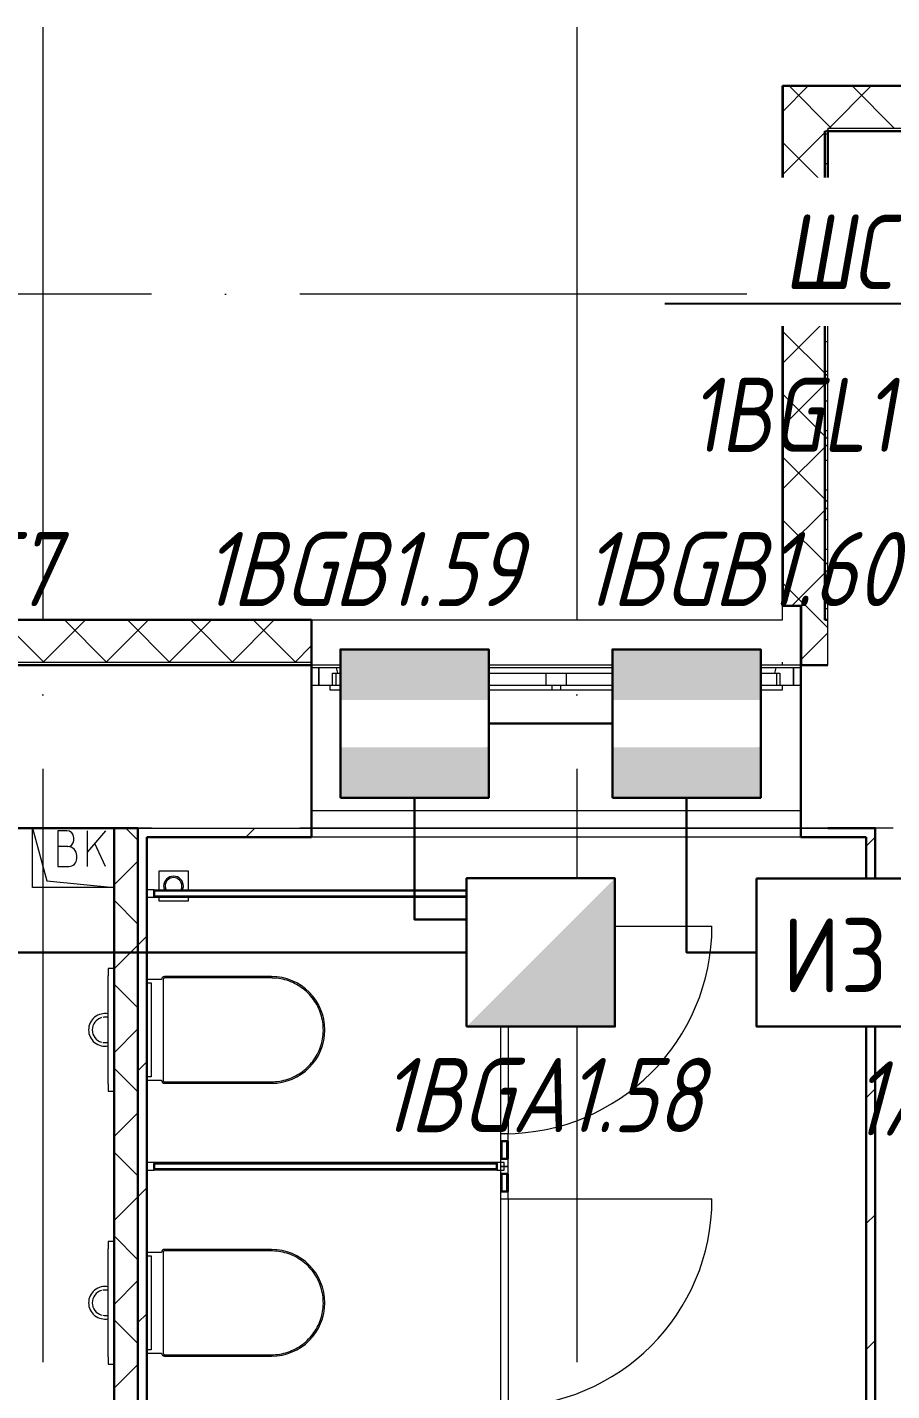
# Model space of a CAD drawing. Header units: millimetres. Extents: x -259793 to 1187961, y -549744 to 43070.
# Drawn here: x -48509 to -45595, y -7240 to -2644 of the extents above; entities that cross this region are included whole.
import ezdxf
from ezdxf import colors
from ezdxf.entities.mleader import LeaderData, LeaderLine
from ezdxf.enums import TextEntityAlignment as Align
from ezdxf.math import Vec2, Vec3

# ---------------------------------------------------------------- set-up
doc = ezdxf.new("R2010")
doc.units = ezdxf.units.MM
doc.linetypes.add('ADSK_Линия сетки', pattern=[25, 20, -2.5, 0, -2.5])
for name, color, linetype, lineweight in [('_ Окна', 7, 'Continuous', 9), ('RC-Выноски', 7, 'Continuous', 0), ('RC-Извещатели_охранные', 5, 'Continuous', 30), ('RC-Прочее_оборудование', 5, 'Continuous', 30), ('Витраж', 7, 'Continuous', 9), ('Двери', 252, 'Continuous', 9), ('лс', 5, 'Continuous', 30), ('Окна', 252, 'Continuous', 9), ('Оси', 252, 'Continuous', 9), ('Перекрытие', 252, 'Continuous', 18), ('Сантехника', 252, 'Continuous', 9), ('Стены внутренние', 7, 'Continuous', 18), ('Стены наружные', 7, 'Continuous', 18), ('Стены разрез', 7, 'Continuous', 30), ('Стены штриховка', 7, 'Continuous', 9)]:
    doc.layers.add(name, color=color, linetype=linetype, lineweight=lineweight)
doc.layers.add('RC-Позиционные_обозначения', color=7, linetype='Continuous')
doc.styles.add('ISOCPEUR', font='isocpeur.ttf', dxfattribs={"width": 0.9, "height": 350})
doc.styles.add('RubezhCAD', font='', dxfattribs={"oblique": 10})
doc.styles.get("Standard").update_dxf_attribs({"font": ''})
doc.styles.get('RubezhCAD').set_extended_font_data('GOST type A')
doc.styles.get('Standard').set_extended_font_data('GOST type B')

# ---------------------------------------------------------------- blocks, each defined once
blk = doc.blocks.new('RC-UGO-IOZ-02')
at = {"layer": 'RC-Извещатели_охранные'}
blk.add_attdef('PSTN', text='', height=2.5, dxfattribs=at).set_placement((0.977, 2.603), align=Align.BOTTOM_LEFT)
blk.add_wipeout([(2.5, -2.5), (2.5, 2.5), (-2.5, 2.5), (-2.5, -2.5)]).dxf.layer = 'RC-Извещатели_охранные'
blk.add_wipeout([(-2.5, -2.5), (-2.5, 2.5), (2.5, 2.5), (2.5, -2.5)]).dxf.layer = 'RC-Извещатели_охранные'
h = blk.add_hatch(color=256, dxfattribs=at)
h.dxf.hatch_style = 1
h.paths.add_polyline_path([(2.5, -2.5), (2.5, 2.5), (0, 0), (-2.5, -2.5)])
blk.add_lwpolyline([(-2.5, -2.5), (2.5, -2.5), (2.5, 2.5), (-2.5, 2.5)], close=True, dxfattribs=at)
blk = doc.blocks.new('RC-UGO-IOM-02')
at = {"layer": 'RC-Извещатели_охранные'}
blk.add_point((0, 0), dxfattribs=at)
blk.add_attdef('PSTN', text='', height=2.5, dxfattribs=at).set_placement((0.977, 2.603), align=Align.BOTTOM_LEFT)
blk.add_wipeout([(2.5, -2.5), (2.5, 2.5), (-2.5, 2.5), (-2.5, -2.5)]).dxf.layer = 'RC-Извещатели_охранные'
blk.add_wipeout([(-2.5, -2.5), (-2.5, 2.5), (2.5, 2.5), (2.5, -2.5)]).dxf.layer = 'RC-Извещатели_охранные'
h = blk.add_hatch(color=256, dxfattribs=at)
h.dxf.hatch_style = 1
h.paths.add_polyline_path([(2.5, 0.8), (2.5, 2.506), (-2.5, 2.499), (-2.5, 0.8)])
h = blk.add_hatch(color=256, dxfattribs=at)
h.dxf.hatch_style = 1
h.paths.add_polyline_path([(2.5, -2.5), (2.5, -0.794), (-2.5, -0.801), (-2.5, -2.5)])
blk.add_lwpolyline([(-2.5, -2.5), (2.5, -2.5), (2.5, 2.5), (-2.5, 2.5)], close=True, dxfattribs=at)
blk = doc.blocks.new('RC-UGO-IZ-01')
at = {"layer": 'RC-Прочее_оборудование'}
blk.add_point((2.5, 0), dxfattribs=at)
blk.add_attdef('PSTN', text='', height=2.5, dxfattribs=at).set_placement((5.664, 2.581), align=Align.BOTTOM_CENTER)
blk.add_wipeout([(2.493, -2.499), (-2.493, -2.499), (-2.493, 2.499), (2.493, 2.499)]).dxf.layer = 'RC-Прочее_оборудование'
blk.add_wipeout([(-2.493, -2.499), (-2.493, 2.499), (2.493, 2.499), (2.493, -2.499)]).dxf.layer = 'RC-Прочее_оборудование'
blk.add_lwpolyline([(-2.493, 2.499), (2.493, 2.499), (2.493, -2.499), (-2.493, -2.499), (-2.493, 2.499)], close=True, dxfattribs=at)
blk.add_lwpolyline([(-2.493, 2.499), (-2.487, 2.499)], dxfattribs=at)
blk.add_lwpolyline([(-2.493, 2.499), (-2.487, 2.499)], dxfattribs=at)
at = {"layer": 'RC-Прочее_оборудование', "ltscale": 100, "style": 'ISOCPEUR', "width": 0.9}
blk.add_text('ИЗ', height=2.5, dxfattribs=at).set_placement((0.145, -0.085), align=Align.MIDDLE)
blk = doc.blocks.new('RC-UGO-IOPPA-01')
at = {"layer": 'RC-Извещатели_охранные'}
blk.add_attdef('PSTN', text='', height=2.5, dxfattribs=at).set_placement((0.977, 2.603), align=Align.BOTTOM_LEFT)
blk.add_wipeout([(2.5, -2.5), (2.5, 2.5), (-2.5, 2.5), (-2.5, -2.5)]).dxf.layer = 'RC-Извещатели_охранные'
blk.add_wipeout([(-2.5, -2.5), (-2.5, 2.5), (2.5, 2.5), (2.5, -2.5)]).dxf.layer = 'RC-Извещатели_охранные'
h = blk.add_hatch(color=256, dxfattribs=at)
h.dxf.hatch_style = 1
h.paths.add_polyline_path([(2.5, -2.5), (2.5, 2.5), (0, 0)])
blk.add_lwpolyline([(-2.5, -2.5), (2.5, -2.5), (2.5, 2.5), (-2.5, 2.5)], close=True, dxfattribs=at)
blk = doc.blocks.new('1 этаж')
at = {"color": 251, "lineweight": 18, "true_color": 0x636466}
for p, q in [((-48490.8, -5343.7), (-48442.7, -5520.8)), ((-48490.8, -5543.7), (-48490.8, -5343.7)), ((-48375.6, -5352.4), (-48405.6, -5352.4)), ((-48405.6, -5352.4), (-48405.6, -5472.4)), ((-48352.2, -5385.7), (-48352.2, -5375.7)), ((-48245.6, -5352.4), (-48305.6, -5423.9)), ((-48305.6, -5472.4), (-48305.6, -5352.4)), ((-48372.2, -5405.7), (-48405.6, -5405.7)), ((-48245.6, -5472.4), (-48281.5, -5395.3)), ((-48342.2, -5445.7), (-48342.2, -5435.7)), ((-48405.6, -5472.4), (-48368.9, -5472.4)), ((-48215.8, -5543.7), (-48490.8, -5543.7)), ((-48442.7, -5520.8), (-48215.8, -5543.7))]:
    blk.add_line(p, q, dxfattribs=at)
for centre, radius, start, end in [((-48375.6, -5375.7), 23.3, 0, 90), ((-48372.2, -5385.7), 20, 270, 0), ((-48372.2, -5435.7), 30, 0, 90), ((-48368.9, -5445.7), 26.7, 270, 0)]:
    blk.add_arc(centre, radius, start, end, dxfattribs=at)
at = {"layer": '_ Окна', "color": 251, "true_color": 0x636466}
for p, q in [((-47525.8, -4803.7), (-47550.8, -4803.7)), ((-47525.8, -4861.7), (-47525.8, -4803.7)), ((-45900.8, -4803.7), (-45925.8, -4803.7)), ((-45925.8, -4803.7), (-45925.8, -4861.7)), ((-47550.8, -4861.7), (-47525.8, -4861.7)), ((-45925.8, -4861.7), (-45900.8, -4861.7))]:
    blk.add_line(p, q, dxfattribs=at)
at = {"layer": '_ Окна', "color": 251, "lineweight": 18, "true_color": 0x636466}
for p, q in [((-47466.4, -4803.7), (-47525.8, -4803.7)), ((-47525.8, -4803.7), (-47525.8, -4861.7)), ((-47479.8, -4861.7), (-47479.8, -4820.7)), ((-47479.8, -4820.7), (-47467.8, -4820.7)), ((-47461.8, -4820.7), (-47466.4, -4803.7)), ((-45985.2, -4803.7), (-45989.8, -4820.7)), ((-45925.8, -4803.7), (-45985.2, -4803.7)), ((-45983.8, -4820.7), (-45971.8, -4820.7)), ((-45971.8, -4820.7), (-45971.8, -4861.7)), ((-45925.8, -4861.7), (-45925.8, -4803.7)), ((-47525.8, -4861.7), (-47487.8, -4861.7)), ((-45963.8, -4861.7), (-45925.8, -4861.7))]:
    blk.add_line(p, q, dxfattribs=at)
at = {"layer": 'Витраж', "color": 251, "lineweight": 18, "true_color": 0x636466, "extrusion": (0, 0, -1)}
for p, q in [((-48080.8, -5551.2), (-48105.8, -5551.2)), ((-48105.8, -5551.2), (-48105.8, -5576.2)), ((-48080.8, -5576.2), (-48080.8, -5551.2)), ((-48105.8, -5576.2), (-48080.8, -5576.2)), ((-46888.3, -5563.7), (-46913.3, -5563.7)), ((-46913.3, -5563.7), (-46913.3, -5588.7)), ((-46913.3, -5588.7), (-46888.3, -5588.7)), ((-46888.3, -5588.7), (-46888.3, -5563.7)), ((-46888.3, -5648.7), (-46913.3, -5648.7)), ((-46913.3, -5648.7), (-46913.3, -5673.7)), ((-46888.3, -5673.7), (-46888.3, -5648.7)), ((-46913.3, -5673.7), (-46888.3, -5673.7)), ((-46888.3, -6373.7), (-46913.3, -6373.7)), ((-46913.3, -6373.7), (-46913.3, -6398.7)), ((-46888.3, -6398.7), (-46888.3, -6373.7)), ((-46913.3, -6398.7), (-46888.3, -6398.7)), ((-46900.8, -6471.2), (-46925.8, -6471.2)), ((-46925.8, -6471.2), (-46925.8, -6496.2)), ((-46900.8, -6496.2), (-46900.8, -6471.2)), ((-46925.8, -6496.2), (-46900.8, -6496.2)), ((-46888.3, -6483.7), (-46913.3, -6483.7)), ((-46913.3, -6483.7), (-46913.3, -6508.7)), ((-46913.3, -6508.7), (-46888.3, -6508.7)), ((-46888.3, -6508.7), (-46888.3, -6483.7)), ((-46888.3, -6568.7), (-46913.3, -6568.7)), ((-46913.3, -6568.7), (-46913.3, -6593.7)), ((-46888.3, -6593.7), (-46888.3, -6568.7)), ((-46913.3, -6593.7), (-46888.3, -6593.7))]:
    blk.add_line(p, q, dxfattribs=at)
at = {"layer": 'Витраж', "color": 251, "true_color": 0x636466}
for p, q in [((-48080.8, -5551.2), (-46925.8, -5551.2)), ((-48080.8, -5576.2), (-46925.8, -5576.2)), ((-46913.3, -5588.7), (-46913.3, -5648.7)), ((-46888.3, -5588.7), (-46888.3, -5648.7)), ((-46913.3, -5673.7), (-46913.3, -6373.7)), ((-46888.3, -5673.7), (-46888.3, -6373.7)), ((-46913.3, -6398.7), (-46913.3, -6458.7)), ((-46888.3, -6398.7), (-46888.3, -6458.7)), ((-46925.8, -6471.2), (-48080.8, -6471.2)), ((-46925.8, -6496.2), (-48080.8, -6496.2)), ((-46913.3, -6508.7), (-46913.3, -6568.7)), ((-46888.3, -6508.7), (-46888.3, -6568.7)), ((-46913.3, -6593.7), (-46913.3, -7293.7)), ((-46888.3, -6593.7), (-46888.3, -7293.7))]:
    blk.add_line(p, q, dxfattribs=at)
at = {"layer": 'Витраж', "color": 251, "lineweight": 18, "true_color": 0x636466}
for p, q in [((-46900.8, -5551.2), (-46925.8, -5551.2)), ((-46925.8, -5551.2), (-46925.8, -5576.2)), ((-46900.8, -5576.2), (-46900.8, -5551.2)), ((-46925.8, -5576.2), (-46900.8, -5576.2)), ((-48080.8, -6471.2), (-48105.8, -6471.2)), ((-48105.8, -6471.2), (-48105.8, -6496.2)), ((-48080.8, -6496.2), (-48080.8, -6471.2)), ((-46888.3, -6458.7), (-46913.3, -6458.7)), ((-46913.3, -6458.7), (-46913.3, -6483.7)), ((-46888.3, -6483.7), (-46888.3, -6458.7)), ((-48105.8, -6496.2), (-48080.8, -6496.2)), ((-46913.3, -6483.7), (-46888.3, -6483.7))]:
    blk.add_line(p, q, dxfattribs=at)
at = {"layer": 'Двери', "color": 251, "true_color": 0x636466}
for p, q in [((-46888.3, -5673.7), (-46200.8, -5673.7)), ((-46888.3, -6593.7), (-46200.8, -6593.7))]:
    blk.add_line(p, q, dxfattribs=at)
for centre in [(-46900.8, -5673.7), (-46900.8, -6593.7)]:
    blk.add_arc(centre, 700, 270, 0, dxfattribs=at)
at = {"layer": 'Окна', "color": 251, "true_color": 0x636466}
for p, q in [((-47467.8, -4820.7), (-46760.8, -4820.7)), ((-47467.8, -4861.7), (-47467.8, -4820.7)), ((-45985.2, -4803.7), (-47466.4, -4803.7)), ((-46760.8, -4820.7), (-46690.8, -4820.7)), ((-46760.8, -4820.7), (-46760.8, -4861.7)), ((-46690.8, -4820.7), (-45983.8, -4820.7)), ((-46690.8, -4861.7), (-46690.8, -4820.7)), ((-45983.8, -4820.7), (-45983.8, -4861.7)), ((-47487.8, -4861.7), (-46740.8, -4861.7)), ((-47487.8, -4878.7), (-47487.8, -4861.7)), ((-46740.8, -4861.7), (-46710.8, -4861.7)), ((-46740.8, -4861.7), (-46740.8, -4878.7)), ((-46710.8, -4861.7), (-45963.8, -4861.7)), ((-46710.8, -4878.7), (-46710.8, -4861.7)), ((-45963.8, -4861.7), (-45963.8, -4878.7)), ((-46740.8, -4878.7), (-47487.8, -4878.7)), ((-46710.8, -4878.7), (-46740.8, -4878.7)), ((-45963.8, -4878.7), (-46710.8, -4878.7))]:
    blk.add_line(p, q, dxfattribs=at)
at = {"layer": 'Оси', "color": 251, "linetype": 'ADSK_Линия сетки', "ltscale": 100, "true_color": 0x636466}
for p, q in [((-48455.8, -2643.7), (-48455.8, -33769.9)), ((-46655.8, -2643.7), (-46655.8, -33769.9)), ((4411.5, -3543.7), (-72528.1, -3543.7)), ((4411.5, -5343.7), (-72528.1, -5343.7))]:
    blk.add_line(p, q, dxfattribs=at)
at = {"layer": 'Перекрытие', "color": 251, "ltscale": 100, "true_color": 0x636466}
for p, q in [((-48490.8, -5543.7), (-48490.8, -5343.7)), ((-48215.8, -5543.7), (-48490.8, -5543.7))]:
    blk.add_line(p, q, dxfattribs=at)
at = {"layer": 'Сантехника', "color": 251, "true_color": 0x636466}
for p, q in [((-47965.8, -5488.7), (-48065.8, -5488.7)), ((-48065.8, -5488.7), (-48065.8, -5551.2)), ((-47965.8, -5551.2), (-47965.8, -5488.7)), ((-48065.8, -5576.2), (-48065.8, -5588.7)), ((-48065.8, -5588.7), (-47965.8, -5588.7)), ((-47965.8, -5588.7), (-47965.8, -5576.2)), ((-48055.8, -5853.7), (-48105.8, -5853.7)), ((-48105.8, -5865.5), (-48090.8, -5865.5)), ((-48090.8, -5865.5), (-48090.8, -6181.9)), ((-48050.8, -5853.7), (-48050.8, -6193.7)), ((-47685.8, -5843.7), (-48045.8, -5843.7)), ((-47685.8, -5848.7), (-48045.8, -5848.7)), ((-48090.8, -6181.9), (-48105.8, -6181.9)), ((-48105.8, -6193.7), (-48055.8, -6193.7)), ((-48045.8, -6198.7), (-47685.8, -6198.7)), ((-48045.8, -6203.7), (-47685.8, -6203.7)), ((-48055.8, -6773.7), (-48105.8, -6773.7)), ((-48105.8, -6785.5), (-48090.8, -6785.5)), ((-48090.8, -6785.5), (-48090.8, -7101.9)), ((-48050.8, -6773.7), (-48050.8, -7113.7)), ((-47685.8, -6763.7), (-48045.8, -6763.7)), ((-47685.8, -6768.7), (-48045.8, -6768.7)), ((-48090.8, -7101.9), (-48105.8, -7101.9)), ((-48105.8, -7113.7), (-48055.8, -7113.7)), ((-48045.8, -7118.7), (-47685.8, -7118.7)), ((-48045.8, -7123.7), (-47685.8, -7123.7))]:
    blk.add_line(p, q, dxfattribs=at)
at = {"layer": 'Сантехника', "color": 251, "lineweight": 9, "true_color": 0x636466}
for p, q in [((-48215.8, -5817), (-48235.8, -5817)), ((-48235.8, -5817), (-48235.8, -5842)), ((-48235.8, -6205.5), (-48235.8, -5842)), ((-48235.8, -6205.5), (-48235.8, -6230.5)), ((-48235.8, -6230.5), (-48215.8, -6230.5)), ((-48215.8, -6737), (-48235.8, -6737)), ((-48235.8, -6737), (-48235.8, -6762)), ((-48235.8, -7125.5), (-48235.8, -6762)), ((-48235.8, -7125.5), (-48235.8, -7150.5)), ((-48235.8, -7150.5), (-48215.8, -7150.5))]:
    blk.add_line(p, q, dxfattribs=at)
at = {"layer": 'Сантехника', "color": 251, "true_color": 0x636466, "flags": 128}
for points in [[(-48045.8, -5848.7), (-48046, -5848.7), (-48046.2, -5848.7), (-48046.4, -5848.8), (-48046.6, -5848.8), (-48046.8, -5848.8), (-48047, -5848.9), (-48047.2, -5848.9), (-48047.4, -5849), (-48047.6, -5849.1), (-48047.7, -5849.1), (-48047.9, -5849.2), (-48048.1, -5849.3), (-48048.3, -5849.4), (-48048.5, -5849.5), (-48048.6, -5849.6), (-48048.8, -5849.7), (-48048.9, -5849.8), (-48049.1, -5850), (-48049.2, -5850.1), (-48049.4, -5850.2), (-48049.5, -5850.4), (-48049.7, -5850.5), (-48049.8, -5850.7), (-48049.9, -5850.9), (-48050, -5851), (-48050.1, -5851.2), (-48050.2, -5851.4), (-48050.3, -5851.6), (-48050.4, -5851.7), (-48050.5, -5851.9), (-48050.5, -5852.1), (-48050.6, -5852.3), (-48050.6, -5852.5), (-48050.7, -5852.7), (-48050.7, -5852.9), (-48050.8, -5853.1), (-48050.8, -5853.3), (-48050.8, -5853.5), (-48050.8, -5853.7), (-48050.8, -5853.7)], [(-47685.8, -6198.7), (-47678.8, -6198.6), (-47671.8, -6198.2), (-47664.9, -6197.5), (-47657.9, -6196.5), (-47651, -6195.2), (-47644.2, -6193.7), (-47637.4, -6191.9), (-47630.8, -6189.8), (-47624.2, -6187.5), (-47617.7, -6184.9), (-47611.3, -6182.1), (-47605, -6179), (-47598.8, -6175.6), (-47592.8, -6172), (-47587, -6168.2), (-47581.3, -6164.1), (-47575.8, -6159.8), (-47570.4, -6155.3), (-47565.2, -6150.6), (-47560.3, -6145.7), (-47555.5, -6140.5), (-47550.9, -6135.2), (-47546.6, -6129.7), (-47542.4, -6124.1), (-47538.5, -6118.3), (-47534.9, -6112.3), (-47531.5, -6106.2), (-47528.3, -6100), (-47525.4, -6093.6), (-47522.7, -6087.1), (-47520.3, -6080.6), (-47518.1, -6073.9), (-47516.3, -6067.2), (-47514.7, -6060.3), (-47513.3, -6053.5), (-47512.3, -6046.6), (-47511.5, -6039.6), (-47511, -6032.6), (-47510.8, -6025.6), (-47510.9, -6018.6), (-47511.2, -6011.6), (-47511.8, -6004.7), (-47512.7, -5997.7), (-47513.9, -5990.8), (-47515.4, -5984), (-47517.1, -5977.2), (-47519.1, -5970.5), (-47521.4, -5963.9), (-47523.9, -5957.3), (-47526.7, -5950.9), (-47529.7, -5944.6), (-47533, -5938.4), (-47536.5, -5932.4), (-47540.3, -5926.5), (-47544.3, -5920.7), (-47548.5, -5915.2), (-47553, -5909.8), (-47557.7, -5904.5), (-47562.5, -5899.5), (-47567.6, -5894.7), (-47572.9, -5890.1), (-47578.3, -5885.7), (-47583.9, -5881.5), (-47589.7, -5877.5), (-47595.6, -5873.8), (-47601.7, -5870.3), (-47607.9, -5867), (-47614.2, -5864.1), (-47620.6, -5861.3), (-47627.2, -5858.8), (-47633.8, -5856.6), (-47640.5, -5854.7), (-47647.3, -5853), (-47654.2, -5851.6), (-47661.1, -5850.5), (-47668.1, -5849.6), (-47675, -5849.1), (-47682, -5848.8), (-47685.8, -5848.7)], [(-48050.8, -6193.7), (-48050.8, -6193.9), (-48050.8, -6194.1), (-48050.8, -6194.3), (-48050.7, -6194.5), (-48050.7, -6194.7), (-48050.7, -6194.9), (-48050.6, -6195.1), (-48050.5, -6195.3), (-48050.5, -6195.5), (-48050.4, -6195.7), (-48050.3, -6195.9), (-48050.2, -6196), (-48050.1, -6196.2), (-48050, -6196.4), (-48049.9, -6196.6), (-48049.8, -6196.7), (-48049.7, -6196.9), (-48049.6, -6197), (-48049.4, -6197.2), (-48049.3, -6197.3), (-48049.1, -6197.5), (-48049, -6197.6), (-48048.8, -6197.7), (-48048.7, -6197.8), (-48048.5, -6197.9), (-48048.3, -6198), (-48048.2, -6198.1), (-48048, -6198.2), (-48047.8, -6198.3), (-48047.6, -6198.4), (-48047.4, -6198.5), (-48047.2, -6198.5), (-48047, -6198.6), (-48046.8, -6198.6), (-48046.7, -6198.7), (-48046.5, -6198.7), (-48046.3, -6198.7), (-48046.1, -6198.7), (-48045.9, -6198.7), (-48045.8, -6198.7)], [(-48045.8, -6768.7), (-48046, -6768.7), (-48046.2, -6768.7), (-48046.4, -6768.8), (-48046.6, -6768.8), (-48046.8, -6768.8), (-48047, -6768.9), (-48047.2, -6768.9), (-48047.4, -6769), (-48047.6, -6769.1), (-48047.7, -6769.1), (-48047.9, -6769.2), (-48048.1, -6769.3), (-48048.3, -6769.4), (-48048.5, -6769.5), (-48048.6, -6769.6), (-48048.8, -6769.7), (-48048.9, -6769.8), (-48049.1, -6770), (-48049.2, -6770.1), (-48049.4, -6770.2), (-48049.5, -6770.4), (-48049.7, -6770.5), (-48049.8, -6770.7), (-48049.9, -6770.9), (-48050, -6771), (-48050.1, -6771.2), (-48050.2, -6771.4), (-48050.3, -6771.6), (-48050.4, -6771.7), (-48050.5, -6771.9), (-48050.5, -6772.1), (-48050.6, -6772.3), (-48050.6, -6772.5), (-48050.7, -6772.7), (-48050.7, -6772.9), (-48050.8, -6773.1), (-48050.8, -6773.3), (-48050.8, -6773.5), (-48050.8, -6773.7), (-48050.8, -6773.7)], [(-47685.8, -7118.7), (-47678.8, -7118.6), (-47671.8, -7118.2), (-47664.9, -7117.5), (-47657.9, -7116.5), (-47651, -7115.2), (-47644.2, -7113.7), (-47637.4, -7111.9), (-47630.8, -7109.8), (-47624.2, -7107.5), (-47617.7, -7104.9), (-47611.3, -7102.1), (-47605, -7099), (-47598.8, -7095.6), (-47592.8, -7092), (-47587, -7088.2), (-47581.3, -7084.1), (-47575.8, -7079.8), (-47570.4, -7075.3), (-47565.2, -7070.6), (-47560.3, -7065.7), (-47555.5, -7060.5), (-47550.9, -7055.2), (-47546.6, -7049.7), (-47542.4, -7044.1), (-47538.5, -7038.3), (-47534.9, -7032.3), (-47531.5, -7026.2), (-47528.3, -7020), (-47525.4, -7013.6), (-47522.7, -7007.1), (-47520.3, -7000.6), (-47518.1, -6993.9), (-47516.3, -6987.2), (-47514.7, -6980.3), (-47513.3, -6973.5), (-47512.3, -6966.6), (-47511.5, -6959.6), (-47511, -6952.6), (-47510.8, -6945.6), (-47510.9, -6938.6), (-47511.2, -6931.6), (-47511.8, -6924.7), (-47512.7, -6917.7), (-47513.9, -6910.8), (-47515.4, -6904), (-47517.1, -6897.2), (-47519.1, -6890.5), (-47521.4, -6883.9), (-47523.9, -6877.3), (-47526.7, -6870.9), (-47529.7, -6864.6), (-47533, -6858.4), (-47536.5, -6852.4), (-47540.3, -6846.5), (-47544.3, -6840.7), (-47548.5, -6835.2), (-47553, -6829.8), (-47557.7, -6824.5), (-47562.5, -6819.5), (-47567.6, -6814.7), (-47572.9, -6810.1), (-47578.3, -6805.7), (-47583.9, -6801.5), (-47589.7, -6797.5), (-47595.6, -6793.8), (-47601.7, -6790.3), (-47607.9, -6787), (-47614.2, -6784.1), (-47620.6, -6781.3), (-47627.2, -6778.8), (-47633.8, -6776.6), (-47640.5, -6774.7), (-47647.3, -6773), (-47654.2, -6771.6), (-47661.1, -6770.5), (-47668.1, -6769.6), (-47675, -6769.1), (-47682, -6768.8), (-47685.8, -6768.7)], [(-48050.8, -7113.7), (-48050.8, -7113.9), (-48050.8, -7114.1), (-48050.8, -7114.3), (-48050.7, -7114.5), (-48050.7, -7114.7), (-48050.7, -7114.9), (-48050.6, -7115.1), (-48050.5, -7115.3), (-48050.5, -7115.5), (-48050.4, -7115.7), (-48050.3, -7115.9), (-48050.2, -7116), (-48050.1, -7116.2), (-48050, -7116.4), (-48049.9, -7116.6), (-48049.8, -7116.7), (-48049.7, -7116.9), (-48049.6, -7117), (-48049.4, -7117.2), (-48049.3, -7117.3), (-48049.1, -7117.5), (-48049, -7117.6), (-48048.8, -7117.7), (-48048.7, -7117.8), (-48048.5, -7117.9), (-48048.3, -7118), (-48048.2, -7118.1), (-48048, -7118.2), (-48047.8, -7118.3), (-48047.6, -7118.4), (-48047.4, -7118.5), (-48047.2, -7118.5), (-48047, -7118.6), (-48046.8, -7118.6), (-48046.7, -7118.7), (-48046.5, -7118.7), (-48046.3, -7118.7), (-48046.1, -7118.7), (-48045.9, -7118.7), (-48045.8, -7118.7)]]:
    blk.add_lwpolyline(points, dxfattribs=at)
at = {"layer": 'Сантехника', "color": 251, "lineweight": 9, "true_color": 0x636466, "flags": 128}
for points in [[(-48236.9, -5981), (-48238.1, -5981), (-48239.1, -5981), (-48240.1, -5981), (-48241.1, -5981), (-48241.9, -5981), (-48242.8, -5981), (-48243.5, -5981), (-48244.2, -5981), (-48244.8, -5981), (-48245.4, -5981), (-48245.8, -5981), (-48246.3, -5981), (-48246.6, -5981), (-48246.9, -5981), (-48247.1, -5981), (-48247.2, -5981), (-48247.2, -5981), (-48247.2, -5981)], [(-48247.2, -6066.4), (-48247.2, -6066.4), (-48247.1, -6066.4), (-48246.9, -6066.4), (-48246.7, -6066.4), (-48246.4, -6066.4), (-48246, -6066.4), (-48245.5, -6066.4), (-48245, -6066.4), (-48244.4, -6066.4), (-48243.7, -6066.4), (-48243, -6066.4), (-48242.2, -6066.4), (-48241.3, -6066.4), (-48240.4, -6066.4), (-48239.4, -6066.4), (-48238.3, -6066.4), (-48237.2, -6066.4), (-48236.1, -6066.4)], [(-48236.9, -6901), (-48238.1, -6901), (-48239.1, -6901), (-48240.1, -6901), (-48241.1, -6901), (-48241.9, -6901), (-48242.8, -6901), (-48243.5, -6901), (-48244.2, -6901), (-48244.8, -6901), (-48245.4, -6901), (-48245.8, -6901), (-48246.3, -6901), (-48246.6, -6901), (-48246.9, -6901), (-48247.1, -6901), (-48247.2, -6901), (-48247.2, -6901), (-48247.2, -6901)], [(-48247.2, -6986.4), (-48247.2, -6986.4), (-48247.1, -6986.4), (-48246.9, -6986.4), (-48246.7, -6986.4), (-48246.4, -6986.4), (-48246, -6986.4), (-48245.5, -6986.4), (-48245, -6986.4), (-48244.4, -6986.4), (-48243.7, -6986.4), (-48243, -6986.4), (-48242.2, -6986.4), (-48241.3, -6986.4), (-48240.4, -6986.4), (-48239.4, -6986.4), (-48238.3, -6986.4), (-48237.2, -6986.4), (-48236.1, -6986.4)]]:
    blk.add_lwpolyline(points, dxfattribs=at)
at = {"layer": 'Сантехника', "color": 251, "true_color": 0x636466}
for centre, radius, start, end in [((-48015.8, -5538.7), 33.3, 0, 180), ((-48015.8, -5538.7), 28.3, 0, 180), ((-48015.8, -5538.7), 33.3, 180, 202.2258), ((-48015.8, -5538.7), 28.3, 180, 206.3415), ((-48015.8, -5538.7), 28.3, 333.6585, 0), ((-48015.8, -5538.7), 33.3, 337.7742, 0), ((-48045.8, -5853.7), 10, 90, 180), ((-48045.8, -5853.7), 5, 150, 180), ((-48045.8, -5853.7), 5, 150, 180), ((-48045.8, -5853.7), 5, 150, 180), ((-48045.8, -5853.7), 5, 90, 120), ((-48045.8, -5853.7), 5, 90, 120), ((-48045.8, -5853.7), 5, 105, 120), ((-47685.8, -6023.7), 180, 270, 90), ((-47685.8, -6023.7), 175, 89.0922, 90), ((-47685.8, -6023.7), 175, 89.0922, 90), ((-48045.8, -6193.7), 10, 180, 270), ((-48045.8, -6193.7), 5, 180, 210), ((-48045.8, -6193.7), 5, 180, 210), ((-48045.8, -6193.7), 5, 180, 210), ((-48045.8, -6193.7), 5, 240, 270), ((-48045.8, -6193.7), 5, 240, 270), ((-48045.8, -6193.7), 5, 240, 255), ((-47685.8, -6023.7), 175, 270, 270.9078), ((-47685.8, -6023.7), 175, 270, 270.9078), ((-48045.8, -6773.7), 10, 90, 180), ((-48045.8, -6773.7), 5, 150, 180), ((-48045.8, -6773.7), 5, 150, 180), ((-48045.8, -6773.7), 5, 150, 180), ((-48045.8, -6773.7), 5, 90, 120), ((-48045.8, -6773.7), 5, 90, 120), ((-48045.8, -6773.7), 5, 105, 120), ((-47685.8, -6943.7), 180, 270, 90), ((-47685.8, -6943.7), 175, 89.0922, 90), ((-47685.8, -6943.7), 175, 89.0922, 90), ((-48045.8, -7113.7), 10, 180, 270), ((-48045.8, -7113.7), 5, 180, 210), ((-48045.8, -7113.7), 5, 180, 210), ((-48045.8, -7113.7), 5, 180, 210), ((-48045.8, -7113.7), 5, 240, 270), ((-48045.8, -7113.7), 5, 240, 270), ((-48045.8, -7113.7), 5, 240, 255), ((-47685.8, -6943.7), 175, 270, 270.9078), ((-47685.8, -6943.7), 175, 270, 270.9078)]:
    blk.add_arc(centre, radius, start, end, dxfattribs=at)
at = {"layer": 'Сантехника', "color": 251, "lineweight": 9, "true_color": 0x636466}
for centre, radius, start, end in [((-48247.2, -6023.7), 55, 77.9742, 180), ((-48247.2, -6023.7), 42.7, 105, 180), ((-48247.2, -6023.7), 42.7, 90, 99.1301), ((-48247.2, -6023.7), 42.7, 90, 92.0828), ((-48247.2, -6023.7), 42.7, 85.8024, 87.6527), ((-48247.2, -6023.7), 55, 180, 282.0258), ((-48247.2, -6023.7), 42.7, 180, 255), ((-48247.2, -6023.7), 42.7, 260.5014, 272.7572), ((-48247.2, -6023.7), 42.7, 267.4662, 270), ((-48247.2, -6943.7), 55, 77.9742, 180), ((-48247.2, -6943.7), 42.7, 105, 180), ((-48247.2, -6943.7), 42.7, 90, 99.1301), ((-48247.2, -6943.7), 42.7, 90, 92.0828), ((-48247.2, -6943.7), 42.7, 85.8024, 87.7583), ((-48247.2, -6943.7), 55, 180, 282.0258), ((-48247.2, -6943.7), 42.7, 180, 255), ((-48247.2, -6943.7), 42.7, 260.5014, 272.7572), ((-48247.2, -6943.7), 42.7, 267.4662, 270)]:
    blk.add_arc(centre, radius, start, end, dxfattribs=at)
at = {"layer": 'Стены внутренние', "color": 251, "lineweight": 30, "true_color": 0x636466}
for p, q in [((-44405.8, -2841.7), (-45962.8, -2841.7)), ((-45962.8, -2841.7), (-45962.8, -4593.7)), ((-44405.8, -2993.7), (-45810.8, -2993.7)), ((-45810.8, -2993.7), (-45810.8, -3543.7)), ((-45962.8, -4593.7), (-45900.8, -4593.7)), ((-45900.8, -4593.7), (-45900.8, -4793.7)), ((-47550.8, -4641.7), (-48710.8, -4641.7)), ((-47550.8, -4783.7), (-47550.8, -4641.7)), ((-47550.8, -4793.7), (-48710.8, -4793.7)), ((-47550.8, -5343.7), (-47550.8, -4793.7)), ((-45810.8, -4793.7), (-45900.8, -4793.7)), ((-45900.8, -4793.7), (-45900.8, -5343.7)), ((-45900.8, -4793.7), (-45810.8, -4793.7)), ((-48615.8, -5343.7), (-48215.8, -5343.7)), ((-45810.8, -5343.7), (-45650.8, -5343.7)), ((-45650.8, -5343.7), (-45650.8, -11348.7))]:
    blk.add_line(p, q, dxfattribs=at)
at = {"layer": 'Стены внутренние', "color": 251, "linetype": 'Continuous', "lineweight": 9, "true_color": 0x636466}
for p, q in [((-45960.4, -2841.7), (-45960.8, -2842.4)), ((-45960.8, -2926.2), (-45878.3, -2843.7)), ((-45798.5, -2983.7), (-45938.5, -2843.7)), ((-45806.2, -2983.7), (-45666.2, -2843.7)), ((-45586.4, -2983.7), (-45726.4, -2843.7)), ((-45960.8, -3138.4), (-45816.2, -2993.7)), ((-45810.8, -3183.6), (-45960.8, -3033.6)), ((-45816.2, -2993.7), (-45810.8, -2988.4)), ((-45960.8, -3350.5), (-45810.8, -3200.5)), ((-45810.8, -3395.7), (-45960.8, -3245.7)), ((-45960.8, -3562.6), (-45810.8, -3412.6)), ((-45810.8, -3607.8), (-45960.8, -3457.8)), ((-45960.8, -3774.8), (-45810.8, -3624.8)), ((-45810.8, -3820), (-45960.8, -3670)), ((-45961.5, -3859.6), (-45962.8, -3861.9)), ((-45960.8, -3986.9), (-45810.8, -3836.9)), ((-45810.8, -4032.1), (-45960.8, -3882.1)), ((-45960.8, -4199), (-45810.8, -4049)), ((-45810.8, -4244.2), (-45960.8, -4094.2)), ((-45960.8, -4267.2), (-45962.8, -4263.7)), ((-45960.8, -4411.2), (-45810.8, -4261.2)), ((-45810.8, -4456.4), (-45960.8, -4306.4)), ((-45929.2, -4591.7), (-45810.8, -4473.3)), ((-45810.8, -4668.5), (-45960.8, -4518.5)), ((-48441.7, -4643.7), (-48442.8, -4641.7)), ((-48453.3, -4783.7), (-48593.3, -4643.7)), ((-48454.7, -4783.7), (-48314.7, -4643.7)), ((-48241.2, -4783.7), (-48381.2, -4643.7)), ((-48242.6, -4783.7), (-48102.6, -4643.7)), ((-48029, -4783.7), (-48169, -4643.7)), ((-48030.4, -4783.7), (-47890.4, -4643.7)), ((-47816.9, -4783.7), (-47956.9, -4643.7)), ((-47818.3, -4783.7), (-47678.3, -4643.7)), ((-47604.8, -4783.7), (-47744.8, -4643.7)), ((-45898.8, -4773.4), (-45810.8, -4685.4)), ((-47606.2, -4783.7), (-47552.8, -4730.4)), ((-45897.7, -4793.7), (-45898.8, -4792.6))]:
    blk.add_line(p, q, dxfattribs=at)
at = {"layer": 'Стены внутренние', "color": 251, "true_color": 0x636466}
for p, q in [((-45810.8, -2993.7), (-45820.8, -2993.7)), ((-45810.8, -4793.7), (-45810.8, -3543.7)), ((-45962.8, -4641.7), (-45962.8, -4593.7)), ((-47550.8, -4641.7), (-45962.8, -4641.7)), ((-45962.8, -4793.7), (-45962.8, -4783.7)), ((-45900.8, -4793.7), (-45962.8, -4793.7)), ((-45900.8, -4793.7), (-45900.8, -4793.7)), ((-45810.8, -4793.7), (-45810.8, -4793.7)), ((-47550.8, -5283.7), (-45900.8, -5283.7))]:
    blk.add_line(p, q, dxfattribs=at)
at = {"layer": 'Стены наружные', "color": 251, "lineweight": 30, "true_color": 0x636466}
for p, q in [((-45820.8, -2993.7), (-45820.8, -4641.7)), ((-45820.8, -4641.7), (-45810.8, -4641.7)), ((-47550.8, -4793.7), (-47550.8, -4783.7)), ((-48215.8, -5343.7), (-48215.8, -9273.7)), ((-48135.8, -5343.7), (-48215.8, -5343.7)), ((-48135.8, -9273.7), (-48135.8, -5343.7)), ((-48105.8, -5373.7), (-47550.8, -5373.7)), ((-48105.8, -9243.7), (-48105.8, -5373.7)), ((-47550.8, -5373.7), (-47550.8, -5343.7)), ((-45900.8, -5343.7), (-45900.8, -5373.7)), ((-45900.8, -5373.7), (-45680.8, -5373.7)), ((-45680.8, -5373.7), (-45680.8, -11318.7))]:
    blk.add_line(p, q, dxfattribs=at)
at = {"layer": 'Стены наружные', "color": 251, "linetype": 'Continuous', "lineweight": 9, "true_color": 0x636466}
for p, q in [((-45810.8, -3004), (-45820.8, -3004)), ((-45810.8, -3104), (-45820.8, -3104)), ((-45810.8, -3204), (-45820.8, -3204)), ((-45810.8, -3304), (-45820.8, -3304)), ((-45810.8, -3404), (-45820.8, -3404)), ((-45810.8, -3504), (-45820.8, -3504)), ((-45810.8, -3604), (-45820.8, -3604)), ((-45810.8, -3704), (-45820.8, -3704)), ((-45810.8, -3804), (-45820.8, -3804)), ((-45810.8, -3904), (-45820.8, -3904)), ((-45810.8, -4004), (-45820.8, -4004)), ((-45810.8, -4104), (-45820.8, -4104)), ((-45810.8, -4204), (-45820.8, -4204)), ((-45810.8, -4304), (-45820.8, -4304)), ((-45810.8, -4404), (-45820.8, -4404)), ((-45810.8, -4504), (-45820.8, -4504)), ((-45810.8, -4604), (-45820.8, -4604)), ((-48135.8, -5384.1), (-48176.1, -5343.7)), ((-47771.9, -5373.7), (-47741.9, -5343.7)), ((-45680.8, -5404), (-45650.8, -5374)), ((-48215.8, -5534.8), (-48135.8, -5454.8)), ((-48135.8, -5666.9), (-48215.8, -5586.9)), ((-48215.8, -5817.6), (-48135.8, -5737.6)), ((-48135.8, -5737.6), (-48105.8, -5707.6)), ((-45680.8, -5828.2), (-45650.8, -5798.2)), ((-48135.8, -5949.8), (-48215.8, -5869.8)), ((-48215.8, -6100.5), (-48135.8, -6020.5)), ((-48135.8, -6232.6), (-48215.8, -6152.6)), ((-48135.8, -6161.9), (-48105.8, -6131.9)), ((-45680.8, -6252.5), (-45650.8, -6222.5)), ((-48215.8, -6383.3), (-48135.8, -6303.3)), ((-48135.8, -6515.4), (-48215.8, -6435.4)), ((-48135.8, -6586.2), (-48105.8, -6556.2)), ((-48215.8, -6666.2), (-48135.8, -6586.2)), ((-45680.8, -6676.8), (-45650.8, -6646.8)), ((-48135.8, -6798.3), (-48215.8, -6718.3)), ((-48215.8, -6949), (-48135.8, -6869)), ((-48135.8, -7010.4), (-48105.8, -6980.4)), ((-48135.8, -7081.1), (-48215.8, -7001.1)), ((-45680.8, -7101), (-45650.8, -7071)), ((-48215.8, -7231.9), (-48135.8, -7151.9))]:
    blk.add_line(p, q, dxfattribs=at)
at = {"layer": 'Стены наружные', "color": 251, "true_color": 0x636466}
for p, q in [((-45962.8, -4793.7), (-47550.8, -4793.7)), ((-48135.8, -5343.7), (-45810.8, -5343.7)), ((-45900.8, -5373.7), (-47550.8, -5373.7))]:
    blk.add_line(p, q, dxfattribs=at)
at = {"layer": 'Стены разрез', "color": 251, "true_color": 0x636466}
for p, q in [((-46925.8, -5553.7), (-48080.8, -5553.7)), ((-48080.8, -5553.7), (-48080.8, -5573.7)), ((-46925.8, -5573.7), (-46925.8, -5553.7)), ((-48080.8, -5573.7), (-46925.8, -5573.7)), ((-46890.8, -5588.7), (-46910.8, -5588.7)), ((-46910.8, -5588.7), (-46910.8, -5648.7)), ((-46890.8, -5648.7), (-46890.8, -5588.7)), ((-46910.8, -5648.7), (-46890.8, -5648.7)), ((-46890.8, -6398.7), (-46910.8, -6398.7)), ((-46910.8, -6398.7), (-46910.8, -6458.7)), ((-46890.8, -6458.7), (-46890.8, -6398.7)), ((-46925.8, -6473.7), (-48080.8, -6473.7)), ((-48080.8, -6473.7), (-48080.8, -6493.7)), ((-46925.8, -6493.7), (-46925.8, -6473.7)), ((-46910.8, -6458.7), (-46890.8, -6458.7)), ((-48080.8, -6493.7), (-46925.8, -6493.7)), ((-46890.8, -6508.7), (-46910.8, -6508.7)), ((-46910.8, -6508.7), (-46910.8, -6568.7)), ((-46890.8, -6568.7), (-46890.8, -6508.7)), ((-46910.8, -6568.7), (-46890.8, -6568.7))]:
    blk.add_line(p, q, dxfattribs=at)
at = {"layer": 'Стены штриховка', "color": 251, "true_color": 0x636466}
for p, q in [((-44407.8, -2843.7), (-45962.8, -2843.7)), ((-45960.8, -2841.7), (-45960.8, -4591.7)), ((-45810.8, -2983.7), (-44405.8, -2983.7)), ((-45810.8, -2983.7), (-45810.8, -2993.7)), ((-45960.8, -4591.7), (-45898.8, -4591.7)), ((-45898.8, -4591.7), (-45898.8, -4793.7)), ((-47552.8, -4643.7), (-48708.8, -4643.7)), ((-47552.8, -4643.7), (-47552.8, -4783.7)), ((-48710.8, -4783.7), (-47550.8, -4783.7))]:
    blk.add_line(p, q, dxfattribs=at)

msp = doc.modelspace()

# ---------------------------------------------------------------- block references
msp.add_blockref('1 этаж', (0, 0))

# ---------------------------------------------------------------- next in the draw order: block references
at = {"layer": 'RC-Извещатели_охранные'}
ref = msp.add_blockref('RC-UGO-IOPPA-01', (-44825.85859, -3999.86529), dxfattribs=dict(at, xscale=100, yscale=100, zscale=100))
ref.add_attrib('PSTN', '1BGL1.62', dxfattribs={"layer": 'RC-Позиционные_обозначения', "height": 250, "style": 'RubezhCAD', "oblique": 10}).set_placement((-45755.09093, -4150.23823), align=Align.BOTTOM_CENTER)
at = {"layer": 'RC-Извещатели_охранные', "color": 1, "ltscale": 0.01}
ref = msp.add_blockref('RC-UGO-IOM-02', (-49123.66968, -4991.1787), dxfattribs=dict(at, xscale=100, yscale=100, zscale=100))
ref.add_attrib('PSTN', '1BGB1.57', dxfattribs={"layer": 'RC-Позиционные_обозначения', "height": 250, "style": 'RubezhCAD', "oblique": 15}).set_placement((-48945.77035, -4670.2134), align=Align.BOTTOM_CENTER)
ref = msp.add_blockref('RC-UGO-IOM-02', (-47203.27357, -4991.1787), dxfattribs=dict(at, xscale=100, yscale=100, zscale=100))
ref.add_attrib('PSTN', '1BGB1.59', dxfattribs={"layer": 'RC-Позиционные_обозначения', "height": 250, "style": 'RubezhCAD', "oblique": 15}).set_placement((-47383.60905, -4670.2134), align=Align.BOTTOM_CENTER)
ref = msp.add_blockref('RC-UGO-IOM-02', (-46286.50828, -4991.1787), dxfattribs=dict(at, xscale=100, yscale=100, zscale=100))
ref.add_attrib('PSTN', '1BGB1.60', dxfattribs={"layer": 'RC-Позиционные_обозначения', "height": 250, "style": 'RubezhCAD', "oblique": 15}).set_placement((-46108.60895, -4670.2134), align=Align.BOTTOM_CENTER)
ref = msp.add_blockref('RC-UGO-IOZ-02', (-46778.19696, -5762.76893), dxfattribs=dict(at, xscale=100, yscale=100, zscale=100))
ref.add_attrib('PSTN', '1BGA1.58', dxfattribs={"layer": 'RC-Позиционные_обозначения', "height": 250, "style": 'RubezhCAD', "oblique": 15}).set_placement((-46778.19696, -6443.48771), align=Align.BOTTOM_CENTER)
at = {"layer": 'RC-Прочее_оборудование', "color": 1, "ltscale": 0.01}
ref = msp.add_blockref('RC-UGO-IZ-01', (-45801.09184, -5762.76893), dxfattribs=dict(at, xscale=100, yscale=100, zscale=100))
ref.add_attrib('PSTN', '1A1.61', (-45727.73168, -6379.60533), dxfattribs={"layer": 'RC-Позиционные_обозначения', "height": 250, "style": 'RubezhCAD', "oblique": 15})

# ---------------------------------------------------------------- next in the draw order: leaders
at = {"layer": 'RC-Выноски', "ltscale": 0.01}
ml = msp.add_multileader_mtext('Standard', dxfattribs=at)
ml.set_content('ШС1.1', color=256, style='RubezhCAD')
ml.set_leader_properties()
ml.build(insert=Vec2(0, 0))
ml.multileader.update_dxf_attribs({"has_text_frame": 1, "text_left_attachment_type": 6, "text_right_attachment_type": 6, "dogleg_length": 2, "arrow_head_size": 400, "scale": 100})
ctx = ml.context
ctx.base_point, ctx.scale, ctx.char_height, ctx.arrow_head_size, ctx.landing_gap_size, ctx.plane_origin = Vec3(-46088.87668, -3576.22525), 100, 250, 400, 100, Vec3(-330777.52824, -48112.9408)
ctx.left_attachment, ctx.right_attachment, ctx.text_align_type = 6, 6, 2
notes = []
notes.append((ctx, [(1, (1, 1, 0), (-45029.28462, -3576.22525), (-1, 0), 200, [(0, [(-43951.38533, -3576.22525)], 0, [])])]))
ctx.mtext.insert, ctx.mtext.alignment, ctx.mtext.flow_direction = Vec3(-45329.28462, -3276.22525), 3, 5
ctx.mtext.has_bg_fill, ctx.mtext.bg_color, ctx.mtext.bg_scale_factor, ctx.mtext.bg_transparency, ctx.mtext.use_window_bg_color = 1, -1027028792, 1.5, 0, 1
for ctx, leaders in notes:
    for number, flags, end, landing, length, lines in leaders:
        leader = LeaderData()
        leader.index, (leader.has_last_leader_line, leader.has_dogleg_vector, leader.attachment_direction) = number, flags
        leader.last_leader_point, leader.dogleg_vector, leader.dogleg_length = Vec3(end), Vec3(landing), length
        for number, points, colour, breaks in lines:
            line = LeaderLine()
            line.index, line.vertices, line.color, line.breaks = number, Vec3.list(points), colors.encode_raw_color(colour), breaks
            leader.lines.append(line)
        ctx.leaders.append(leader)

# ---------------------------------------------------------------- next in the draw order: linework, layer by layer
at = {"layer": 'лс'}
for points in [[(-46953.27357, -4991.1787), (-46536.50828, -4991.1787)], [(-48915.83628, -5241.1787), (-48915.83628, -5762.76893), (-47028.19696, -5762.76893)], [(-47028.19696, -5651.69681), (-47203.27357, -5651.69681), (-47203.27357, -5241.1787)], [(-46286.50828, -5241.1787), (-46286.50828, -5762.76893), (-46050.37699, -5762.76893)]]:
    msp.add_lwpolyline(points, dxfattribs=at)

doc.saveas('drawing.dxf')
